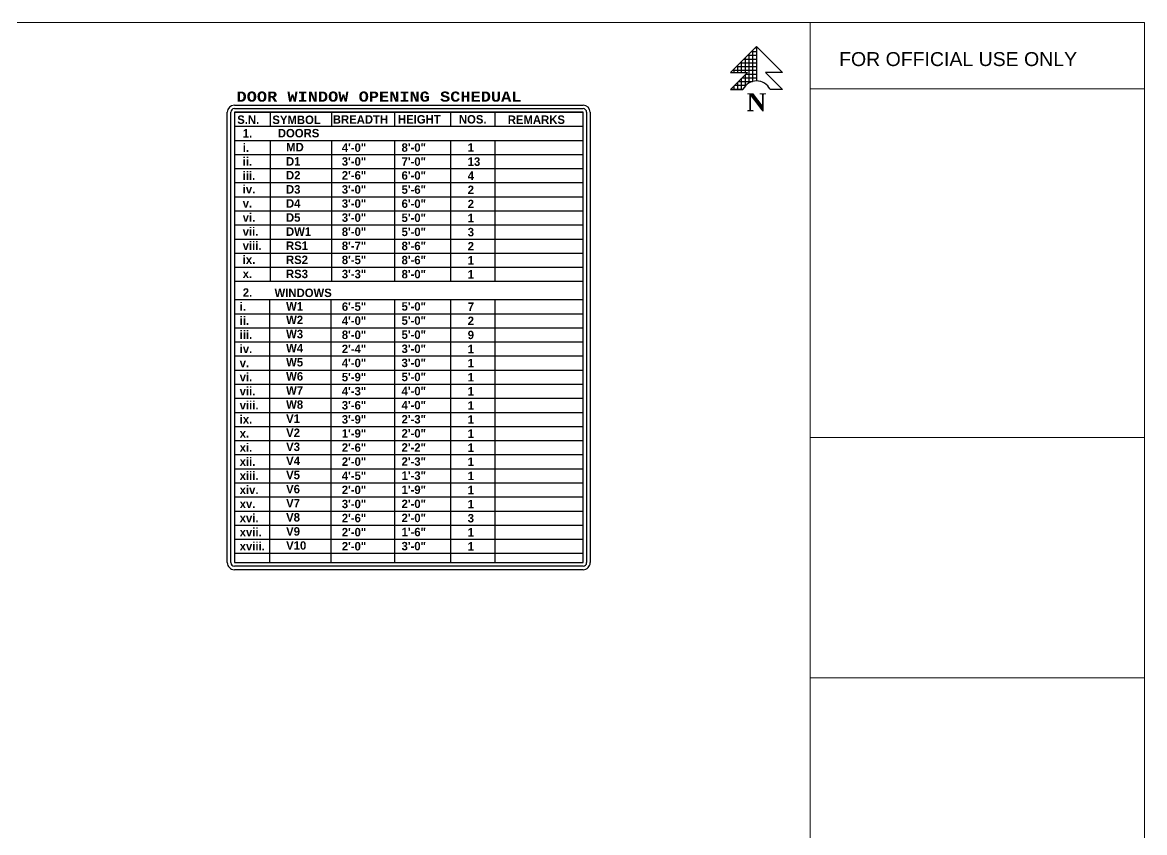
# Model space of a CAD drawing. Header units: inches. Extents: x 4069 to 291496, y -47643 to 12535.
# Drawn here: x 108676 to 110168, y -26945 to -25867 of the extents above; entities that cross this region are included whole.
import ezdxf

# ---------------------------------------------------------------- set-up
doc = ezdxf.new("R2010")
doc.units = ezdxf.units.IN
doc.header["$LTSCALE"] = 5
doc.header["$MEASUREMENT"] = 0
doc.layers.add('boundary', color=7, linetype='Continuous', lineweight=25)
doc.layers.add('ele1', color=21, linetype='Continuous', lineweight=20)
doc.layers.add('TEXT', color=6, linetype='Continuous')
doc.layers.add('WALL', color=7, linetype='Continuous')
doc.styles.add('ARIAL', font='cityb___.ttf')
doc.styles.add('COURIER', font='courbd.ttf')
doc.styles.get("Standard").update_dxf_attribs({"font": 'arial.ttf'})

# ---------------------------------------------------------------- blocks, each defined once
blk = doc.blocks.new('SDEGH')
at = {"layer": 'TEXT'}
h = blk.add_hatch(dxfattribs=at)
h.set_pattern_fill('NET', color=256, scale=40, style=0)
h.set_pattern_definition([(0, (43922.391, -13181.093), (0, 5), []), (90, (43922.391, -13181.093), (-5, 3e-16), [])])
h.paths.add_polyline_path([(52300.8, -9226.1), (52266.3, -9260.6), (52288.8, -9260.6), (52266.3, -9283.1), (52282.8, -9283.1, -0.284572), (52300.8, -9272)])
blk.add_line((52300.8, -9226.1), (52300.8, -9272), dxfattribs=at)
at = {"layer": 'WALL'}
for p, q in [((52266.3, -9260.6), (52300.8, -9226.1)), ((52335.4, -9260.6), (52300.8, -9226.1)), ((52266.3, -9260.6), (52288.8, -9260.6)), ((52266.3, -9283.1), (52288.8, -9260.6)), ((52335.4, -9260.6), (52312.9, -9260.6)), ((52335.4, -9283.1), (52312.9, -9260.6)), ((52266.3, -9283.1), (52282.8, -9283.1)), ((52335.4, -9283.1), (52318.8, -9283.1))]:
    blk.add_line(p, q, dxfattribs=at)
blk.add_arc((52300.8, -9292), 20.1, 26.4605, 153.5395, dxfattribs=at)
at = {"layer": 'Defpoints', "insert": (52287.7, -9288.2), "char_height": 24, "width": 23.16, "attachment_point": 1}
blk.add_mtext('{\\fTimes New Roman|b1|i0|c0|p18;N}', dxfattribs=at)

msp = doc.modelspace()

# ---------------------------------------------------------------- linework, layer by layer
for p, q in [((108953.2789, -26586.02474), (108953.2789, -25986.801)), ((108957.96573, -25982.11417), (109421.65989, -25982.11417)), ((109421.65989, -25986.801), (108957.96573, -25986.801)), ((108957.96573, -25986.801), (108957.96573, -26586.02474)), ((108957.96573, -25986.801), (109421.65989, -25986.801)), ((108957.96573, -25986.801), (108957.96573, -26586.02474)), ((109005.68861, -25986.801), (109005.68861, -26005.77368)), ((109087.23217, -25986.801), (109087.23217, -26005.551)), ((109170.90683, -25986.801), (109170.90683, -26005.551)), ((109245.93385, -26005.551), (109245.93385, -25986.801)), ((109304.50919, -26005.551), (109304.50919, -25986.801)), ((109421.65989, -26586.02474), (109421.65989, -25986.801)), ((109421.65989, -26083.32113), (109421.65989, -25986.801)), ((109426.34671, -25986.801), (109426.34671, -26586.02481)), ((108957.96573, -26005.551), (109421.65989, -26005.551)), ((108957.96573, -26024.301), (109421.65989, -26024.301)), ((109170.90683, -26024.301), (109170.90683, -26211.801)), ((109245.93385, -26211.801), (109245.93385, -26024.301)), ((109304.50919, -26211.801), (109304.50919, -26024.301)), ((108957.96573, -26043.051), (109421.65989, -26043.051)), ((108957.96573, -26061.801), (109421.65989, -26061.801)), ((108957.96573, -26080.551), (109421.65989, -26080.551)), ((108957.96573, -26099.301), (109421.65989, -26099.301)), ((108957.96573, -26118.051), (109421.65989, -26118.051)), ((108957.96573, -26136.801), (109421.65989, -26136.801)), ((108957.96573, -26155.551), (109421.65989, -26155.551)), ((108957.96573, -26174.301), (109421.65989, -26174.301)), ((108957.96573, -26193.051), (109421.65989, -26193.051)), ((108957.96573, -26211.801), (109421.65989, -26211.801)), ((108957.96573, -26236.08318), (109421.65989, -26236.08318)), ((108957.96573, -26236.08587), (109421.65989, -26236.08587)), ((109005.11131, -26586.02474), (109005.11131, -26236.08587)), ((109086.46817, -26586.02474), (109086.46817, -26236.08587)), ((109171.27889, -26586.02474), (109171.27889, -26236.08587)), ((109245.93385, -26586.02474), (109245.93385, -26236.08587)), ((109304.82667, -26586.02474), (109304.82667, -26236.08318)), ((108957.96573, -26254.83587), (109421.65989, -26254.83587)), ((108957.96573, -26254.83587), (109421.65989, -26254.83587)), ((108957.96573, -26254.83587), (109421.65989, -26254.83587)), ((108957.96573, -26273.58856), (109421.65989, -26273.58856)), ((108957.96573, -26292.34126), (109421.65989, -26292.34126)), ((108957.96573, -26311.09395), (109421.65989, -26311.09395)), ((108957.96573, -26329.84664), (109421.65989, -26329.84664)), ((108957.96573, -26348.59933), (109421.65989, -26348.59933)), ((108957.96573, -26367.35202), (109421.65989, -26367.35202)), ((108957.96573, -26386.10471), (109421.65989, -26386.10471)), ((108957.96573, -26404.8574), (109421.65989, -26404.8574)), ((108957.96573, -26423.61009), (109421.65989, -26423.61009)), ((108957.96573, -26442.36279), (109421.65989, -26442.36279)), ((108957.96573, -26461.11548), (109421.65989, -26461.11548)), ((108957.96573, -26479.86817), (109421.65989, -26479.86817)), ((108957.96573, -26498.62086), (109421.65989, -26498.62086)), ((108957.96573, -26517.37355), (109421.65989, -26517.37355)), ((108957.96573, -26536.12624), (109421.65989, -26536.12624)), ((108957.96573, -26554.87893), (109421.65989, -26554.87893)), ((108957.96573, -26573.63162), (109421.65989, -26573.63162)), ((108957.96573, -26586.02474), (109421.65989, -26586.02474)), ((108957.96573, -26586.02474), (109421.65989, -26586.02474)), ((108957.96573, -26586.02474), (109421.65989, -26586.02474)), ((108957.96573, -26586.02474), (109421.65989, -26586.02474)), ((109421.65989, -26590.71156), (108957.96573, -26590.71156))]:
    msp.add_line(p, q)
for centre, start, end in [((108957.96573, -25986.801), 90, 180), ((109421.65989, -25986.801), 0, 90), ((108957.96573, -26586.02474), 180, 270), ((109421.65989, -26586.02474), 270, 0)]:
    msp.add_arc(centre, 4.68683, start, end)
at = {"layer": 'boundary'}
for p, q in [((108948.59207, -26586.02479), (108948.59207, -25986.801)), ((108957.96573, -25977.42734), (109421.65989, -25977.42734)), ((109431.03354, -25986.8009), (109431.03354, -26586.02501)), ((109421.65989, -26595.39839), (108957.96573, -26595.39839))]:
    msp.add_line(p, q, dxfattribs=at)
for centre, start, end in [((108957.96573, -25986.801), 90, 180), ((109421.65989, -25986.801), 0, 90), ((108957.96573, -26586.02474), 179.99823757, 270), ((109421.65989, -26586.02474), 270, 0.00176384)]:
    msp.add_arc(centre, 9.37365, start, end, dxfattribs=at)
at = {"layer": 'ele1'}
for p, q in [((109723.43106, -28022.74893), (109723.43106, -25867.41595)), ((110168.08168, -25955.96452), (109723.43106, -25955.96452)), ((110168.08168, -26419.46286), (109723.43106, -26419.46286)), ((110168.08168, -26739.22827), (109723.43106, -26739.22827))]:
    msp.add_line(p, q, dxfattribs=at)
msp.add_lwpolyline([(107083.11723, -25867.41595), (110168.08168, -25867.41595), (110168.08168, -28022.74893), (107083.11723, -28022.74893)], close=True, dxfattribs=at)
msp.add_lwpolyline([(107083.11723, -25867.41595), (110168.08168, -25867.41595), (110168.08168, -28022.74893), (107083.11723, -28022.74893)], close=True, dxfattribs=at)
at = {"layer": 'TEXT'}
for p, q in [((109005.68861, -26024.301), (109005.68861, -26211.801)), ((109087.23217, -26024.301), (109087.23217, -26211.801)), ((108957.96573, -26061.801), (108999.61562, -26061.801))]:
    msp.add_line(p, q, dxfattribs=at)

# ---------------------------------------------------------------- block references
at = {"layer": 'WALL'}
msp.add_blockref('SDEGH', (57351.39665, -16673.36659), dxfattribs=at)

# ---------------------------------------------------------------- texts
at = {"style": 'COURIER'}
msp.add_text('DOOR WINDOW OPENING SCHEDUAL', height=13.5, dxfattribs=at).set_placement((108960.84239, -25972.82323))
at = {"layer": 'Defpoints'}
msp.add_text('FOR OFFICIAL USE ONLY', height=18.5271092, dxfattribs=at).set_placement((109762.007, -25925.44475))
at = {"layer": 'TEXT', "style": 'ARIAL'}
for s, p in [('S.N.', (108961.78096, -26002.37174)), ('SYMBOL', (109008.50427, -26002.54343)), ('BREADTH', (109088.85307, -26002.10931)), ('HEIGHT', (109175.48334, -26001.92487)), ('NOS.', (109256.48724, -26001.92487)), ('REMARKS', (109321.45171, -26002.4074)), ('1.', (108969.1698, -26020.55428)), ('DOORS', (109015.77626, -26020.34939)), ('i.', (108969.16958, -26039.56078)), ('MD', (109026.80891, -26038.92383)), ('4\'-0"', (109100.83047, -26039.60931)), ('8\'-0"', (109180.26823, -26039.439)), ('1', (109268.2122, -26039.439)), ('ii.', (108969.0655, -26058.051)), ('D1', (109026.60108, -26057.8645)), ('3\'-0"', (109100.83047, -26057.99236)), ('7\'-0"', (109180.26823, -26058.189)), ('13', (109268.2122, -26058.189)), ('iii.', (108969.0655, -26076.801)), ('D2', (109026.60108, -26076.30466)), ('2\'-6"', (109100.83047, -26076.43252)), ('6\'-0"', (109180.26823, -26076.62916)), ('4', (109268.2122, -26076.939)), ('iv.', (108969.0655, -26094.95797)), ('D3', (109026.60108, -26095.05466)), ('3\'-0"', (109100.83047, -26095.18252)), ('5\'-6"', (109180.26823, -26095.37916)), ('2', (109268.2122, -26095.689)), ('v.', (108969.0655, -26113.70797)), ('D4', (109026.60108, -26113.80466)), ('3\'-0"', (109100.83047, -26113.93252)), ('6\'-0"', (109180.26823, -26114.12916)), ('2', (109268.2122, -26114.439)), ('vi.', (108969.0655, -26132.45797)), ('D5', (109026.60108, -26132.55466)), ('3\'-0"', (109100.83047, -26132.68252)), ('5\'-0"', (109180.26823, -26132.87916)), ('1', (109268.2122, -26133.189)), ('vii.', (108969.0655, -26151.20797)), ('DW1', (109026.60108, -26151.30466)), ('8\'-0"', (109100.83047, -26151.43252)), ('5\'-0"', (109180.26823, -26151.62916)), ('3', (109268.2122, -26151.939)), ('viii.', (108969.0655, -26169.95797)), ('RS1', (109026.60108, -26170.05466)), ('8\'-7"', (109100.83047, -26170.18252)), ('8\'-6"', (109180.26823, -26170.37916)), ('2', (109268.2122, -26170.689)), ('ix.', (108969.0655, -26188.70797)), ('RS2', (109026.60108, -26188.80466)), ('8\'-5"', (109100.83047, -26188.93252)), ('8\'-6"', (109180.26823, -26189.12916)), ('1', (109268.2122, -26189.439)), ('RS3', (109026.60108, -26207.55466)), ('3\'-3"', (109100.83047, -26207.68252)), ('8\'-0"', (109180.26823, -26207.87916)), ('x.', (108969.0655, -26207.45797)), ('1', (109268.2122, -26208.189)), ('2.', (108969.1698, -26232.33916)), ('WINDOWS', (109011.41277, -26232.74579)), ('i.', (108965.06099, -26250.99529)), ('W1', (109026.80891, -26250.70871)), ('6\'-5"', (109100.83047, -26251.04381)), ('5\'-0"', (109180.26823, -26250.87351)), ('7', (109268.2122, -26251.22118)), ('ii.', (108965.06099, -26269.7426)), ('W2', (109026.80891, -26268.78971)), ('4\'-0"', (109100.83047, -26269.77767)), ('5\'-0"', (109180.26823, -26269.6262)), ('2', (109268.2122, -26269.97388)), ('iii.', (108965.06099, -26288.49529)), ('W3', (109026.80891, -26287.5424)), ('8\'-0"', (109100.83047, -26288.53036)), ('5\'-0"', (109180.26823, -26288.37889)), ('9', (109268.2122, -26288.72657)), ('iv.', (108965.06099, -26307.24798)), ('W4', (109026.80891, -26306.29509)), ('2\'-4"', (109100.83047, -26307.28305)), ('3\'-0"', (109180.26823, -26307.13158)), ('1', (109268.2122, -26307.47926)), ('W5', (109026.80891, -26325.04779)), ('4\'-0"', (109100.83047, -26326.03574)), ('3\'-0"', (109180.26823, -26325.88427)), ('1', (109268.2122, -26326.23195)), ('v.', (108965.06099, -26326.00067)), ('vi.', (108965.06099, -26344.75336)), ('W6', (109026.80891, -26343.80048)), ('5\'-9"', (109100.83047, -26344.78843)), ('5\'-0"', (109180.26823, -26344.63696)), ('1', (109268.2122, -26344.98464)), ('vii.', (108965.06099, -26363.50605)), ('W7', (109026.80891, -26362.55317)), ('4\'-3"', (109100.83047, -26363.54112)), ('4\'-0"', (109180.26823, -26363.38965)), ('1', (109268.2122, -26363.73733)), ('viii.', (108965.06099, -26382.25874)), ('W8', (109026.80891, -26381.30586)), ('3\'-6"', (109100.83047, -26382.29381)), ('4\'-0"', (109180.26823, -26382.14234)), ('1', (109268.2122, -26382.49002)), ('ix.', (108965.06099, -26401.01144)), ('V1', (109026.80891, -26400.05855)), ('3\'-9"', (109100.83047, -26401.0465)), ('2\'-3"', (109180.26823, -26400.89504)), ('1', (109268.2122, -26401.24271)), ('x.', (108965.06099, -26419.76413)), ('V2', (109026.80891, -26418.81124)), ('1\'-9"', (109100.83047, -26419.7992)), ('2\'-0"', (109180.26823, -26419.64773)), ('1', (109268.2122, -26419.99541)), ('xi.', (108965.06099, -26438.51682)), ('V3', (109026.80891, -26437.56393)), ('2\'-6"', (109100.83047, -26438.55189)), ('2\'-2"', (109180.26823, -26438.40042)), ('1', (109268.2122, -26438.7481)), ('xii.', (108965.06099, -26457.26951)), ('V4', (109026.80891, -26456.31662)), ('2\'-0"', (109100.83047, -26457.30458)), ('2\'-3"', (109180.26823, -26457.15311)), ('1', (109268.2122, -26457.50079)), ('xiii.', (108965.06099, -26476.0222)), ('V5', (109026.80891, -26475.06931)), ('4\'-5"', (109100.83047, -26476.05727)), ('1\'-3"', (109180.26823, -26475.9058)), ('1', (109268.2122, -26476.25348)), ('xiv.', (108965.06099, -26494.77489)), ('V6', (109026.80891, -26493.82201)), ('2\'-0"', (109100.83047, -26494.80996)), ('1\'-9"', (109180.26823, -26494.65849)), ('1', (109268.2122, -26495.00617)), ('xv.', (108965.06099, -26513.52758)), ('V7', (109026.80891, -26512.5747)), ('3\'-0"', (109100.83047, -26513.56265)), ('2\'-0"', (109180.26823, -26513.41118)), ('1', (109268.2122, -26513.75886)), ('xvi.', (108965.06099, -26532.28027)), ('V8', (109026.80891, -26531.32739)), ('2\'-6"', (109100.83047, -26532.31534)), ('2\'-0"', (109180.26823, -26532.16387)), ('3', (109268.2122, -26532.51155)), ('xvii.', (108965.06099, -26551.03297)), ('V9', (109026.80891, -26550.08008)), ('2\'-0"', (109100.83047, -26551.06803)), ('1\'-6"', (109180.26823, -26550.91657)), ('1', (109268.2122, -26551.26424)), ('xviii.', (108965.06099, -26569.78566)), ('V10', (109026.80891, -26568.83277)), ('2\'-0"', (109100.83047, -26569.82072)), ('3\'-0"', (109180.26823, -26569.66926)), ('1', (109268.2122, -26570.01693))]:
    msp.add_text(s, height=11.25, dxfattribs=at).set_placement(p)

doc.saveas('drawing.dxf')
